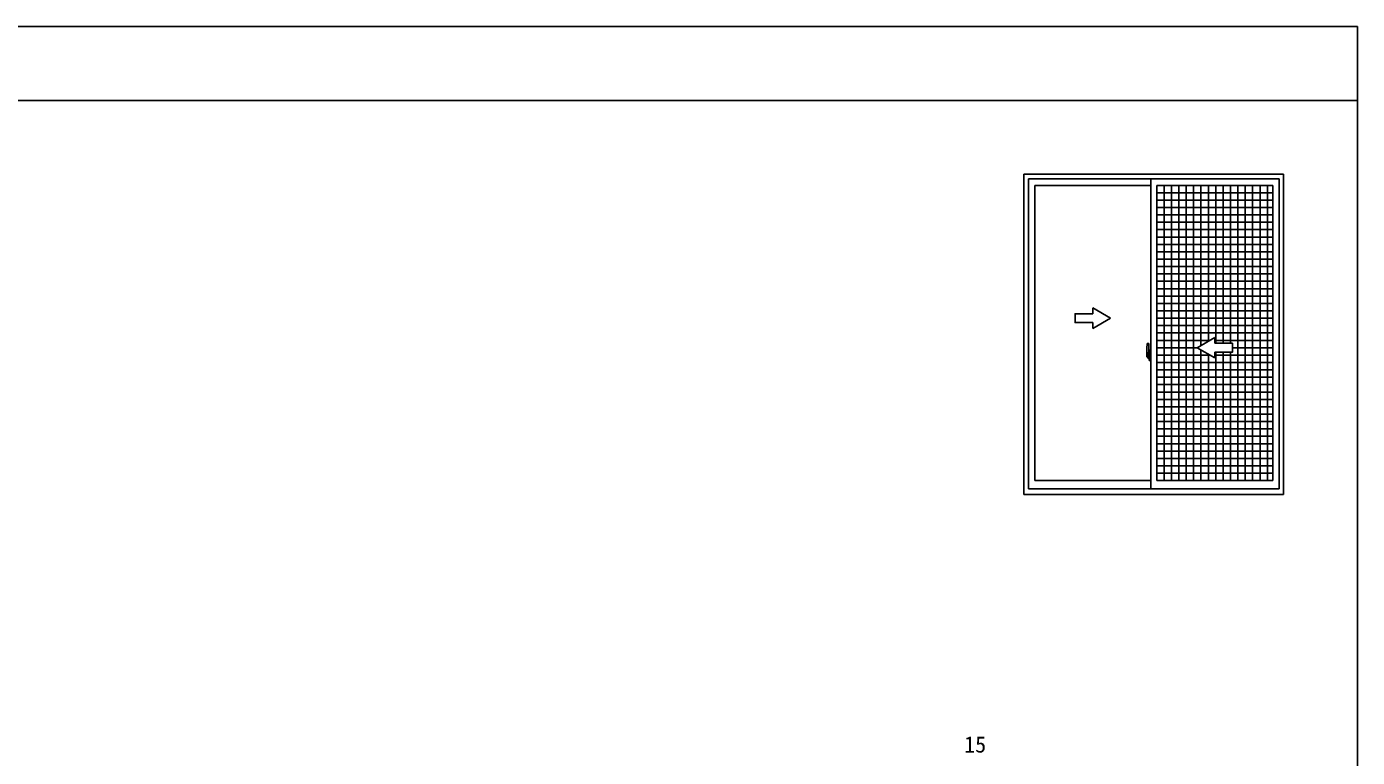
# Model space of a CAD drawing. Units: millimetres, scale not verified. Extents: x -437 to 438, y -344 to 341.
# Drawn here: x -12.8 to 438.2, y 58.7 to 306.2 of the extents above; entities that cross this region are included whole.
import ezdxf
from ezdxf.enums import TextEntityAlignment as Align

# ---------------------------------------------------------------- set-up
doc = ezdxf.new("R2010")
doc.units = ezdxf.units.MM
doc.header["$LTSCALE"] = 2
for name, color, linetype in [('0-5_YKK_A1', 4, 'Continuous'), ('0-6_YKK_D', 6, 'Continuous'), ('0-7_YKK_ZWAK', 7, 'Continuous')]:
    doc.layers.add(name, color=color, linetype=linetype)
doc.styles.add('ＭＳ ゴシック', font='')
doc.styles.get('ＭＳ ゴシック').set_extended_font_data('MS Gothic')

msp = doc.modelspace()

# ---------------------------------------------------------------- linework, layer by layer
at = {"layer": '0-5_YKK_A1'}
for p, q in [((325.2, 256.2), (413.2, 256.2)), ((325.2, 256.2), (325.2, 147.7)), ((326.7, 254.7), (411.7, 254.7)), ((326.7, 254.7), (326.7, 149.7)), ((368.2, 254.7), (368.2, 149.7)), ((411.7, 254.7), (411.7, 149.7)), ((413.2, 256.2), (413.2, 147.7)), ((328.9, 252.45), (368.2, 252.45)), ((328.9, 252.45), (328.9, 152.45)), ((370.2, 252.45), (409.5, 252.45)), ((370.2, 252.45), (370.2, 152.45)), ((370.2, 249.95), (409.5, 249.95)), ((372.7, 252.45), (372.7, 152.45)), ((375.2, 252.45), (375.2, 152.45)), ((377.7, 252.45), (377.7, 152.45)), ((380.2, 252.45), (380.2, 152.45)), ((382.7, 252.45), (382.7, 152.45)), ((385.2, 252.45), (385.2, 198.23)), ((387.7, 252.45), (387.7, 199.673)), ((390.2, 252.45), (390.2, 198.95)), ((392.7, 252.45), (392.7, 198.95)), ((395.2, 252.45), (395.2, 198.95)), ((397.7, 252.45), (397.7, 152.45)), ((400.2, 252.45), (400.2, 152.45)), ((402.7, 252.45), (402.7, 152.45)), ((405.2, 252.45), (405.2, 152.45)), ((407.7, 252.45), (407.7, 152.45)), ((409.5, 252.45), (409.5, 152.45)), ((370.2, 247.45), (409.5, 247.45)), ((370.2, 244.95), (409.5, 244.95)), ((370.2, 242.45), (409.5, 242.45)), ((370.2, 239.95), (409.5, 239.95)), ((370.2, 237.45), (409.5, 237.45)), ((370.2, 234.95), (409.5, 234.95)), ((370.2, 232.45), (409.5, 232.45)), ((370.2, 229.95), (409.5, 229.95)), ((370.2, 227.45), (409.5, 227.45)), ((370.2, 224.95), (409.5, 224.95)), ((370.2, 222.45), (409.5, 222.45)), ((370.2, 219.95), (409.5, 219.95)), ((370.2, 217.45), (409.5, 217.45)), ((370.2, 214.95), (409.5, 214.95)), ((370.2, 212.45), (409.5, 212.45)), ((354.55, 207.45), (348.55, 210.914)), ((348.55, 208.95), (348.55, 210.914)), ((370.2, 209.95), (409.5, 209.95)), ((354.55, 207.45), (348.55, 203.986)), ((348.55, 203.986), (348.55, 205.95)), ((370.2, 207.45), (409.5, 207.45)), ((370.2, 204.95), (409.5, 204.95)), ((367.041, 198.884), (367.474, 198.899)), ((367.5, 198.874), (367.5, 195.615)), ((370.2, 202.45), (409.5, 202.45)), ((370.2, 199.95), (388.18, 199.95)), ((383.85, 197.45), (389.85, 200.914)), ((389.85, 198.95), (389.85, 200.914)), ((389.85, 199.95), (409.5, 199.95)), ((367.646, 194.725), (366.61, 194.725)), ((366.628, 194.725), (367.954, 194.725)), ((366.8, 196.63), (366.8, 194.413)), ((366.848, 194.363), (367.055, 194.356)), ((367.388, 195.767), (367, 195.767)), ((367, 194.708), (367, 195.767)), ((367, 194.705), (367, 194.708)), ((367.001, 194.658), (367, 194.705)), ((367.001, 194.668), (367, 194.705)), ((367.025, 195.695), (367.388, 195.695)), ((367.025, 194.715), (367.025, 195.695)), ((367.055, 194.528), (367.055, 194.356)), ((367.27, 194.528), (367.055, 194.528)), ((367.09, 194.459), (367.055, 194.459)), ((367.09, 194.411), (367.325, 194.411)), ((367.09, 194.28), (367.09, 194.411)), ((367.09, 194.265), (367.09, 194.28)), ((367.09, 194.265), (367.379, 194.265)), ((367.2, 194.012), (367.2, 193.962)), ((367.388, 193.962), (367.2, 193.962)), ((367.225, 194.037), (367.388, 194.037)), ((367.27, 194.535), (367.27, 194.5)), ((367.31, 194.535), (367.27, 194.535)), ((367.31, 195.318), (367.31, 194.5)), ((367.485, 195.318), (367.31, 195.318)), ((367.325, 194.986), (367.31, 194.986)), ((367.325, 194.873), (367.325, 195.071)), ((367.325, 194.872), (367.325, 194.873)), ((367.325, 194.872), (367.425, 194.872)), ((367.325, 194.798), (367.325, 194.872)), ((367.325, 194.798), (367.425, 194.798)), ((367.325, 194.752), (367.325, 194.798)), ((367.325, 194.752), (367.425, 194.752)), ((367.325, 194.559), (367.325, 194.752)), ((367.325, 194.559), (367.425, 194.559)), ((367.325, 194.504), (367.325, 194.559)), ((367.325, 194.504), (367.425, 194.504)), ((367.325, 194.5), (367.325, 194.504)), ((367.341, 194.725), (368.365, 194.725)), ((367.425, 194.459), (367.413, 194.459)), ((367.425, 195.49), (367.425, 195.54)), ((367.425, 195.318), (367.425, 195.096)), ((367.5, 195.199), (367.425, 195.199)), ((367.595, 194.873), (367.425, 194.873)), ((367.425, 194.872), (367.425, 194.873)), ((367.425, 194.872), (367.425, 194.074)), ((367.425, 194.798), (367.425, 194.872)), ((367.425, 194.752), (367.425, 194.798)), ((367.425, 194.559), (367.425, 194.752)), ((367.425, 194.729), (367.425, 194.459)), ((367.425, 194.504), (367.425, 194.559)), ((367.425, 194.5), (367.425, 194.504)), ((367.425, 194.5), (367.425, 194.369)), ((367.425, 194.369), (367.425, 194.357)), ((367.425, 194.357), (367.425, 194.305)), ((367.485, 195.615), (367.485, 195.318)), ((367.5, 195.615), (367.485, 195.615)), ((367.5, 195.655), (367.5, 195.096)), ((367.5, 195.096), (367.5, 195.448)), ((367.5, 195.157), (367.5, 195.392)), ((367.5, 194.352), (367.5, 194.873)), ((367.5, 194.873), (367.5, 194.074)), ((367.525, 195.473), (367.625, 195.475)), ((367.625, 194.325), (367.525, 194.327)), ((367.625, 196.58), (367.625, 195.675)), ((367.75, 195.675), (367.625, 195.675)), ((367.625, 195.308), (367.625, 195.621)), ((367.625, 194.179), (367.625, 194.492)), ((367.625, 193.22), (367.625, 194.125)), ((367.75, 194.125), (367.625, 194.125)), ((367.775, 195.65), (367.649, 195.646)), ((367.775, 194.15), (367.649, 194.154)), ((367.65, 195.65), (367.65, 195.675)), ((367.775, 195.65), (367.65, 195.65)), ((367.65, 194.15), (367.65, 194.125)), ((367.775, 194.15), (367.65, 194.15)), ((367.673, 195.234), (367.673, 194.566)), ((367.75, 196.63), (367.675, 196.63)), ((367.685, 195.234), (367.685, 194.217)), ((368.17, 195.274), (367.71, 195.258)), ((367.71, 194.192), (368.17, 194.176)), ((367.75, 196.63), (367.75, 195.675)), ((367.75, 196.605), (367.775, 196.605)), ((367.75, 194.3), (367.75, 194.243)), ((367.75, 193.17), (367.75, 194.125)), ((367.775, 196.635), (368.2, 196.65)), ((367.775, 196.635), (367.775, 195.65)), ((367.775, 196.605), (367.775, 195.65)), ((368.125, 194.325), (367.775, 194.325)), ((367.775, 194.218), (368.125, 194.218)), ((367.775, 193.195), (367.775, 194.15)), ((367.855, 195.39), (367.855, 195.32)), ((368.04, 195.415), (367.88, 195.415)), ((367.88, 195.295), (368.04, 195.295)), ((368.065, 195.39), (368.065, 195.32)), ((368.15, 194.3), (368.15, 194.243)), ((368.185, 195.26), (368.185, 194.191)), ((368.185, 195.26), (368.185, 195.254)), ((368.2, 195.038), (368.185, 195.038)), ((368.2, 194.713), (368.185, 194.713)), ((368.2, 196.65), (368.2, 193.15)), ((370.2, 197.45), (383.85, 197.45)), ((370.2, 194.95), (388.18, 194.95)), ((383.85, 197.45), (389.85, 193.986)), ((385.2, 196.671), (385.2, 152.45)), ((387.7, 195.227), (387.7, 152.45)), ((389.85, 193.986), (389.85, 195.95)), ((389.85, 194.95), (409.5, 194.95)), ((390.2, 195.95), (390.2, 152.45)), ((392.7, 195.95), (392.7, 152.45)), ((395.2, 195.95), (395.2, 152.45)), ((395.85, 197.45), (409.5, 197.45)), ((367.75, 193.17), (367.675, 193.17)), ((367.75, 193.195), (367.775, 193.195)), ((370.2, 192.45), (409.5, 192.45)), ((370.2, 189.95), (409.5, 189.95)), ((370.2, 187.45), (409.5, 187.45)), ((370.2, 184.95), (409.5, 184.95)), ((370.2, 182.45), (409.5, 182.45)), ((370.2, 179.95), (409.5, 179.95)), ((370.2, 177.45), (409.5, 177.45)), ((370.2, 174.95), (409.5, 174.95)), ((370.2, 172.45), (409.5, 172.45)), ((370.2, 169.95), (409.5, 169.95)), ((370.2, 167.45), (409.5, 167.45)), ((370.2, 164.95), (409.5, 164.95)), ((370.2, 162.45), (409.5, 162.45)), ((370.2, 159.95), (409.5, 159.95)), ((370.2, 157.45), (409.5, 157.45)), ((370.2, 154.95), (409.5, 154.95)), ((326.7, 149.7), (411.7, 149.7)), ((328.9, 152.45), (368.2, 152.45)), ((370.2, 152.45), (409.5, 152.45)), ((325.2, 147.7), (413.2, 147.7))]:
    msp.add_line(p, q, dxfattribs=at)
for points in [[(348.55, 208.95), (342.55, 208.95), (342.55, 205.95), (348.55, 205.95)], [(389.85, 198.95), (395.85, 198.95), (395.85, 195.95), (389.85, 195.95)], [(367.09, 194.411), (367.09, 194.5), (367.325, 194.5), (367.425, 194.5)], [(367.2, 193.962), (367.178, 193.992), (367.167, 194.009)], [(367.422, 194.289), (367.419, 194.283), (367.414, 194.278), (367.403, 194.27), (367.388, 194.265), (367.371, 194.265), (367.36, 194.267), (367.349, 194.27), (367.325, 194.28), (367.325, 194.28)], [(367.425, 195.657), (367.425, 195.318), (367.425, 195.096)], [(367.425, 195.096), (367.595, 195.096), (367.595, 194.898)], [(367.425, 194.898), (367.595, 194.898), (367.595, 194.873)], [(367.673, 195.234), (367.673, 195.234), (367.664, 195.236), (367.654, 195.241), (367.642, 195.254), (367.629, 195.28), (367.625, 195.308)], [(367.625, 194.492), (367.625, 194.501), (367.633, 194.529), (367.64, 194.542), (367.649, 194.554), (367.657, 194.561), (367.668, 194.565), (367.673, 194.566)], [(367.775, 194.15), (367.775, 193.165), (368.2, 193.15)]]:
    msp.add_lwpolyline(points, dxfattribs=at)
for centre, radius, start, end in [((380.05, 196.589), 13.25, 170.20654, 179.82143), ((367.042, 198.834), 0.05, 92, 170.20654), ((367.475, 198.874), 0.025, 0, 92), ((366.85, 194.413), 0.05, 180, 268), ((367.025, 195.72), 0.025, 180, 270), ((368.476, 194.706), 1.476, 179.91894, 190.81318), ((368.308, 194.647), 1.307, 179.5362, 192.85144), ((368.497, 194.675), 1.472, 178.42075, 189.33089), ((367.949, 194.569), 0.933, 188.62914, 193.1575), ((368.308, 194.647), 1.307, 192.85144, 209.23122), ((367.949, 194.569), 0.933, 193.1575, 216.63292), ((367.91, 194.588), 0.88, 189.9821, 192.05297), ((367.91, 194.588), 0.88, 192.05297, 218.82619), ((367.225, 194.012), 0.025, 90, 180), ((367.33, 194.505), 0.095, 266.91231, 356.7406), ((367.388, 195.655), 0.113, 0, 90), ((367.388, 195.657), 0.0375, 0, 90), ((367.388, 194.074), 0.0375, 270, 0), ((367.388, 194.074), 0.113, 270, 0), ((367.525, 195.448), 0.025, 91, 180), ((367.525, 194.352), 0.025, 180, 269.00002), ((367.675, 196.58), 0.05, 90, 180), ((367.65, 195.621), 0.025, 91.99999, 180), ((367.65, 194.179), 0.025, 180, 268.00001), ((367.71, 195.233), 0.0254, 88.99206, 157.90245), ((367.71, 194.218), 0.0256, 202.43823, 270.66726), ((367.775, 194.3), 0.025, 90, 180), ((367.775, 194.243), 0.025, 180, 270), ((367.88, 195.39), 0.025, 90, 180), ((367.88, 195.32), 0.025, 180, 270), ((368.04, 195.39), 0.025, 0, 90), ((368.04, 195.32), 0.025, 270, 0), ((368.125, 194.3), 0.025, 0, 90), ((368.125, 194.243), 0.025, 270, 0), ((367.675, 193.22), 0.05, 180, 270)]:
    msp.add_arc(centre, radius, start, end, dxfattribs=at)
for centre, major_axis, ratio, start_param, end_param in [((367.425, 195.071), (0.1, 0), 0.251336, 1.5707963, 3.1415927), ((367.425, 194.873), (0.1, 0), 0.251336, 1.5707963, 3.1415927), ((367.325, 194.305), (0.1, 0), 0.637322, 6.0305051, 6.2831853), ((367.71, 195.233), (-0.0236, 0.0086), 0.995692, 6.2803203, 6.6313047), ((367.71, 194.217), (0.0236, 0.0086), 0.995692, 2.7934732, 3.1444576), ((368.17, 195.259), (0.0106, 0.011), 0.965668, 5.4977978, 7.1034794), ((368.17, 194.191), (-0.0106, 0.011), 0.965668, 2.3212985, 3.9269802)]:
    msp.add_ellipse(centre, major_axis=major_axis, ratio=ratio, start_param=start_param, end_param=end_param, dxfattribs=at)
at = {"layer": '0-7_YKK_ZWAK'}
for p, q in [((438.2, 306.2), (-436.8, 306.2)), ((438.2, 281.2), (-436.8, 281.2))]:
    msp.add_line(p, q, dxfattribs=at)
msp.add_lwpolyline([(-436.8, -343.8), (438.2, -343.8), (438.2, 306.2)], dxfattribs=at)

# ---------------------------------------------------------------- texts
at = {"layer": '0-6_YKK_D', "style": 'ＭＳ ゴシック'}
msp.add_text('15', height=5.499, dxfattribs=at).set_placement((304.914, 58.696), align=Align.BOTTOM_LEFT)

doc.saveas('drawing.dxf')
